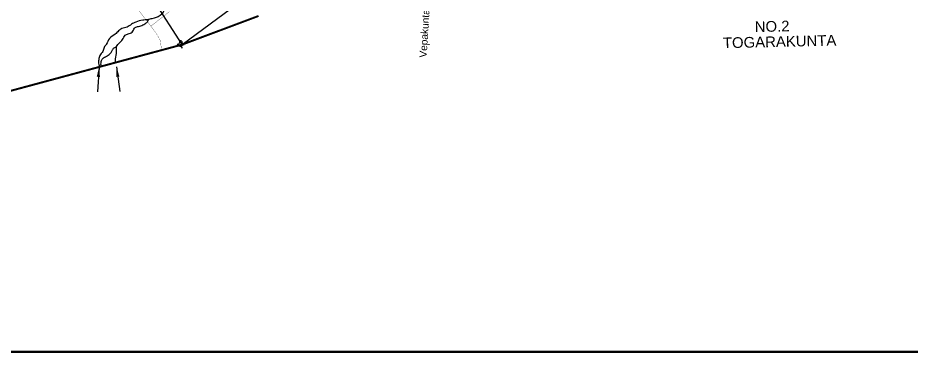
# Model space of a CAD drawing. Header units: feet. Extents: x 753466 to 768578, y 1601948 to 1613855.
# Drawn here: x 759527 to 763137, y 1601948 to 1603304 of the extents above; entities that cross this region are included whole.
import ezdxf

# ---------------------------------------------------------------- set-up
doc = ezdxf.new("R2010")
doc.units = ezdxf.units.FT
doc.header["$LTSCALE"] = 15
doc.header["$MEASUREMENT"] = 0
doc.linetypes.add('HIDDEN2', pattern=[0.1875, 0.125, -0.0625])
for name, color, linetype in [('PAPER SIZE', 10, 'Continuous'), ('PLOT', 7, 'Continuous'), ('PLOT NO', 7, 'Continuous'), ('PLOT NO @ 1', 7, 'Continuous'), ('ROADS', 6, 'Continuous'), ('TANKS-STREAM', 4, 'Continuous'), ('VILLAGE STONES', 240, 'Continuous')]:
    doc.layers.add(name, color=color, linetype=linetype)
doc.layers.add('VILLAGE BOUNDRY', color=5, linetype='HIDDEN2', lineweight=100)
doc.styles.add('Annotative', font='arial.ttf')
doc.styles.get("Standard").update_dxf_attribs({"font": 'arial.ttf'})
doc.linetypes.add('DOTS', pattern='A,1e-06,-3,["●",Standard,S=3,R=0,X=-1.25,Y=-1.25],-3', length=6.000001)
doc.dimstyles.get("Standard").update_dxf_attribs({"dimtxt": 0.18, "dimasz": 40, "dimexe": 0.18, "dimexo": 0.0625, "dimgap": 0.09, "dimtad": 0, "dimtih": 1, "dimtoh": 1, "dimdec": 4, "dimzin": 0, "dimdsep": 46, "dimtxsty": 'Standard', "dimcen": 0.09, "dimadec": 0, "dimazin": 0, "dimtfac": 1, "dimtdec": 4, "dimtofl": 0, "dimtmove": 0, "dimatfit": 3, "dimfxl": 1, "dimtolj": 1, "dimtzin": 0, "dimarcsym": 0})

msp = doc.modelspace()

# ---------------------------------------------------------------- linework, layer by layer
at = {"layer": 'PAPER SIZE', "color": 5, "const_width": 10}
msp.add_lwpolyline([(753471.4, 1613174.9), (768380.3, 1613174.9), (768380.3, 1601953.2), (753471.4, 1601953.2)], close=True, dxfattribs=at)
at = {"layer": 'PLOT'}
for points in [[(760191, 1603195.7), (760075.7, 1603374.1), (759956.9, 1603557.8), (759950.3, 1603705.4), (759945.8, 1603807.1), (759942.6, 1603896.6), (759965.3, 1604043.7), (759980.4, 1604180.6), (759987.1, 1604239.9), (760062.3, 1604409.8), (760089.3, 1604469.4), (760134.9, 1604615.5), (760173.9, 1604740.4), (760081.7, 1605243.6), (759946.9, 1605615.3), (759922.9, 1605681.6), (759900.8, 1605786.3), (759901.3, 1605904.7)], [(760191, 1603195.7), (760498.8, 1603425.2), (760343.9, 1603693.1), (760308.5, 1604079.9)]]:
    msp.add_lwpolyline(points, dxfattribs=at)
at = {"layer": 'ROADS', "linetype": 'DOTS', "ltscale": 0.5, "const_width": 1}
for points in [[(758564.8, 1602964.3), (758681.3, 1603009.7), (758781.4, 1603029.6), (758948.9, 1603045.5), (759043, 1603060.8), (759201.6, 1603085.4), (759252.9, 1603111.6), (759342.1, 1603187.6), (759454.8, 1603289.4), (759597.3, 1603428.6), (759702.7, 1603546.3), (759798.1, 1603625.2), (759811.3, 1603635.3), (759871.3, 1603541.9), (759928.7, 1603430.7), (760023.9, 1603323.1), (760087.2, 1603239.4), (760102.9, 1603211), (760107.4, 1603173.1)], [(760064, 1603270), (760138.6, 1603328)]]:
    msp.add_lwpolyline(points, dxfattribs=at)
at = {"layer": 'TANKS-STREAM'}
for points in [[(760305.8, 1604025.3), (760307.8, 1604020.3), (760304.3, 1604003.8), (760303.3, 1603998.8), (760302.3, 1603978.6), (760302.3, 1603968.7), (760297.1, 1603944.9), (760294.4, 1603920.4), (760292.7, 1603904.2), (760288.1, 1603889.5), (760286, 1603877.6), (760285.4, 1603848.3), (760280.2, 1603836.6), (760277.1, 1603791.3), (760275.8, 1603784.8), (760274.1, 1603763.7), (760272.2, 1603737.5), (760270.3, 1603719.9), (760266.1, 1603710.2), (760267.5, 1603688.9), (760260.4, 1603639.4), (760256.8, 1603619.3), (760250, 1603581.3), (760249.1, 1603546), (760240.1, 1603525.9), (760233.9, 1603499.4), (760223.7, 1603475.7), (760195.4, 1603457.3), (760176, 1603439.2), (760157.8, 1603421.8), (760143.9, 1603405.8), (760138.3, 1603380.7), (760122.7, 1603343.4), (760101.9, 1603312.9), (760068.2, 1603300.3), (760050.7, 1603296), (760031.3, 1603294.4), (760004, 1603286.9), (759985.8, 1603277.8), (759967.9, 1603265.7), (759947.1, 1603260.1), (759934, 1603251), (759920.2, 1603238), (759896.7, 1603219.7), (759884, 1603196.4), (759875.2, 1603184.3), (759869.7, 1603167.8), (759858.1, 1603151.8), (759853.4, 1603134.5), (759853.6, 1603115.6), (759856.4, 1603105.4)], [(759909.6, 1603173.8), (759911.3, 1603178.3), (759921.4, 1603185.4), (759934.3, 1603199.8), (759950.1, 1603216.4), (759960.4, 1603233.3), (759972.9, 1603239.4), (759988.3, 1603246), (759998.8, 1603262.3), (760010.4, 1603268.1), (760027.3, 1603272.9), (760036.1, 1603277.5), (760047.8, 1603285.2), (760055.6, 1603296.9)], [(759923.3, 1603186.9), (759924.6, 1603167), (759920.4, 1603137.6), (759920, 1603125)]]:
    msp.add_spline(points, degree=3, dxfattribs=at)
at = {"layer": 'TANKS-STREAM', "start_tangent": (-0.529643, -0.848221)}
msp.add_spline([(759863, 1603107.2), (759863.7, 1603126.6), (759867.8, 1603136.7), (759880.5, 1603146.4), (759895.7, 1603155.6), (759909.6, 1603173.8)], degree=3, dxfattribs=at)
at = {"layer": 'VILLAGE BOUNDRY', "lineweight": -3, "ltscale": 25, "const_width": 8}
msp.add_lwpolyline([(760499.3, 1603311.3), (760191, 1603195.7), (759232, 1602937)], dxfattribs=at)
at = {"layer": 'VILLAGE STONES'}
msp.add_spline([(760171, 1603195.9), (760178.6, 1603200.6), (760182.1, 1603211.2), (760190.3, 1603206.6), (760194.6, 1603197.9), (760199, 1603195.9), (760189.2, 1603191.9), (760190.7, 1603182), (760181.8, 1603189.5), (760172.7, 1603191.3), (760171, 1603195.9)], degree=3, dxfattribs=at)

# ---------------------------------------------------------------- texts
at = {"layer": 'PLOT NO', "linetype": 'Continuous'}
msp.add_text('Vepakunta 3 1/2 Miles', height=29.341, rotation=86.4167, dxfattribs=at).set_placement((761178.5, 1603142.2))
at = {"layer": 'PLOT NO @ 1', "color": 1, "style": 'Annotative'}
for s, height, p in [('NO.2', 43.11, (762505.1, 1603246.1)), ('TOGARAKUNTA', 43.109, (762376.5, 1603180.8))]:
    msp.add_text(s, height=height, rotation=1.3768, dxfattribs=at).set_placement(p)

# ---------------------------------------------------------------- leaders
at = {"layer": 'VILLAGE BOUNDRY', "linetype": 'Continuous'}
for points in [[(759854.8, 1603105), (759848.1, 1603005.2)], [(759925.1, 1603105.3), (759939.4, 1603006.3)]]:
    msp.add_leader(points, dimstyle='Standard', dxfattribs=at)

doc.saveas('drawing.dxf')
